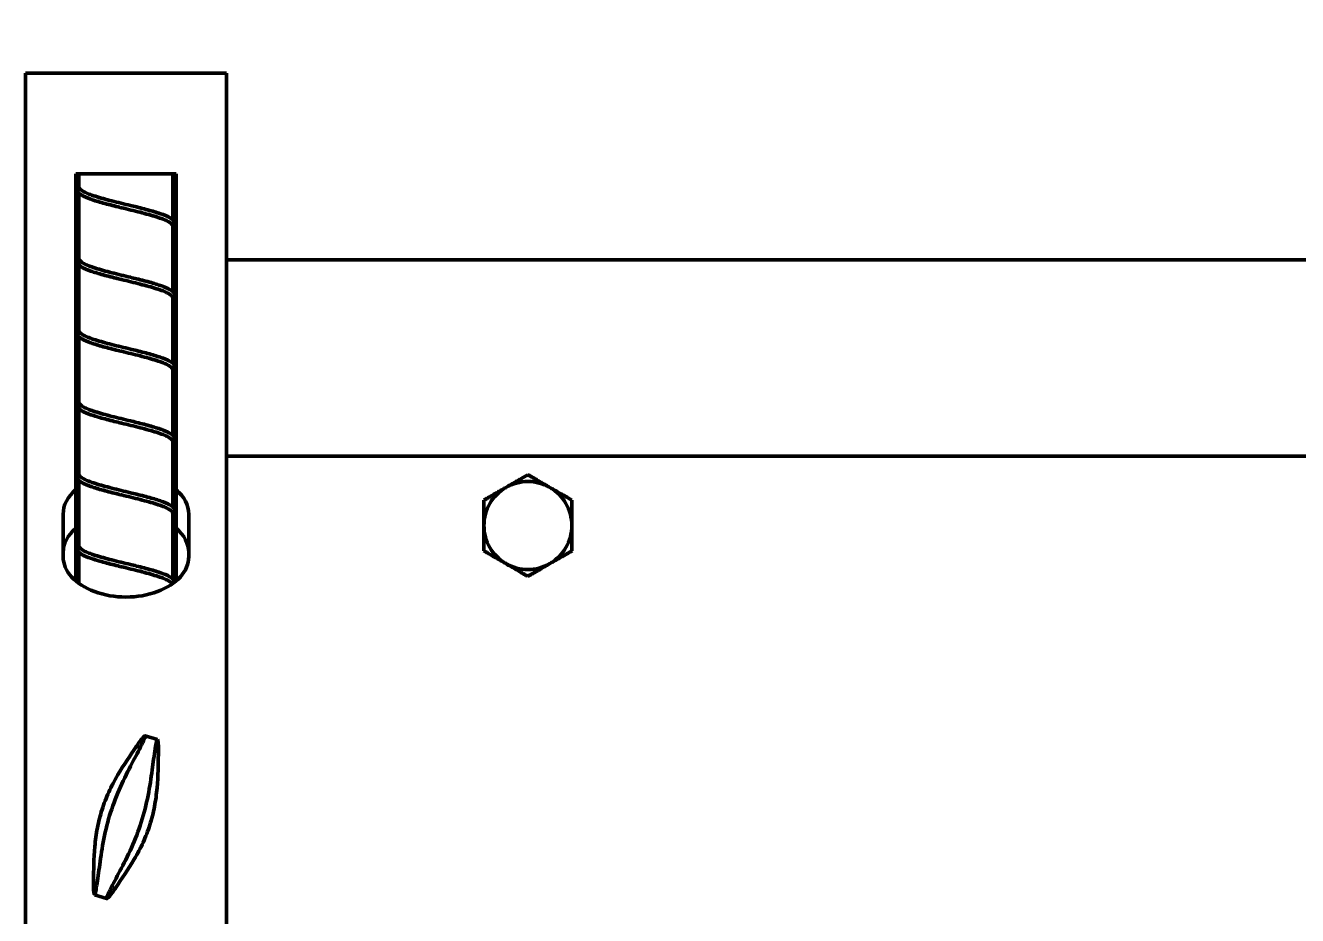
# Model space of a CAD drawing. Header units: inches. Extents: x 6 to 170, y 1 to 50.
# Drawn here: x 122.55 to 128.88, y 12.37 to 16.79 of the extents above; entities that cross this region are included whole.
import ezdxf

# ---------------------------------------------------------------- set-up
doc = ezdxf.new("R2010")
doc.units = ezdxf.units.IN
doc.header["$LTSCALE"] = 8
doc.header["$MEASUREMENT"] = 0
doc.layers.add('Visible (ANSI)', color=7, linetype='Continuous', lineweight=50)
doc.styles.get("Standard").update_dxf_attribs({"font": 'romans.shx'})
doc.dimstyles.get("Standard").update_dxf_attribs({"dimtxt": 1.5, "dimasz": 0.75, "dimexe": 0.5, "dimexo": 0.5, "dimgap": 0.09, "dimtad": 0, "dimtih": 1, "dimtoh": 1, "dimdec": 5, "dimzin": 0, "dimdsep": 46, "dimlunit": 5, "dimtxsty": 'Standard', "dimcen": 0, "dimclrd": 256, "dimclre": 256, "dimclrt": 256, "dimadec": 0, "dimazin": 0, "dimtfac": 0.75, "dimtdec": 5, "dimtofl": 0, "dimtmove": 0, "dimatfit": 3, "dimfxl": 0, "dimtolj": 1, "dimtzin": 0, "dimlwd": -1, "dimlwe": -1, "dimarcsym": 0})

# ---------------------------------------------------------------- blocks, each defined once
blk = doc.blocks.new('*D9')
for p, q in [((44.5521, 15.1523), (44.5521, 25.9211)), ((167.0521, 17.8073), (167.0521, 25.9211)), ((46.0521, 25.4211), (97.4415, 25.4211)), ((165.5521, 25.4211), (111.5665, 25.4211))]:
    blk.add_line(p, q)
for points in [[(46.0521, 25.6711), (46.0521, 25.1711), (44.5521, 25.4211)], [(165.5521, 25.6711), (165.5521, 25.1711), (167.0521, 25.4211)]]:
    blk.add_solid(points)
at = {"layer": 'Defpoints', "color": 0}
for p in [(167.0521, 25.4211), (167.0521, 17.3073), (44.5521, 14.6523)]:
    blk.add_point(p, dxfattribs=at)
at = {"insert": (104.504, 25.4211), "char_height": 1.5, "attachment_point": 5}
blk.add_mtext('\\A1;122{\\H0.750000x;\\S1/2;} [3111]', dxfattribs=at)

msp = doc.modelspace()

# ---------------------------------------------------------------- linework, layer by layer
at = {"layer": 'Visible (ANSI)'}
for p, q in [((122.552053, 15.736259), (122.552053, 16.557259)), ((122.552053, 16.557259), (123.552053, 16.557259)), ((123.552053, 16.557259), (123.552053, 15.736259)), ((122.802678, 16.057259), (122.818158, 16.057259)), ((122.802678, 16.057259), (122.802678, 14.031443)), ((122.818158, 16.057259), (122.818158, 15.990125)), ((122.818158, 16.057259), (123.285948, 16.057259)), ((123.285948, 16.057259), (123.301428, 16.057259)), ((123.285948, 15.827295), (123.285948, 16.057259)), ((123.301428, 16.057259), (123.301428, 14.031443)), ((122.818158, 15.959476), (122.818158, 15.632982)), ((123.285948, 15.470152), (123.285948, 15.796868)), ((122.552053, 15.640504), (122.552053, 15.736259)), ((123.552053, 15.640504), (123.552053, 15.736259)), ((122.552053, 13.607923), (122.552053, 15.640504)), ((123.552053, 13.607923), (123.552053, 15.640504)), ((122.818158, 15.602333), (122.818158, 15.275839)), ((123.552053, 15.628259), (140.927053, 15.628259)), ((123.285948, 15.113009), (123.285948, 15.439725)), ((122.818158, 15.24519), (122.818158, 14.918696)), ((123.285948, 14.755867), (123.285948, 15.082582)), ((122.818158, 14.888047), (122.818158, 14.561553)), ((123.285948, 14.398724), (123.285948, 14.72544)), ((140.927053, 14.652259), (123.552053, 14.652259)), ((125.051963, 14.55985), (125.051558, 14.55985)), ((125.051963, 14.55985), (125.270711, 14.433555)), ((122.818158, 14.530904), (122.818158, 14.20441)), ((125.270711, 14.433555), (125.270307, 14.433555)), ((125.270711, 14.433555), (125.270711, 14.180964)), ((123.285948, 14.041581), (123.285948, 14.368297)), ((122.739553, 14.152499), (122.739553, 14.364619)), ((123.364553, 14.364619), (123.364553, 14.152499)), ((125.270711, 14.180964), (125.051963, 14.054668)), ((125.270711, 14.180964), (125.270307, 14.180964)), ((122.818158, 14.173761), (122.818158, 14.019286)), ((125.051963, 14.054668), (125.051558, 14.054668)), ((122.552053, 13.607923), (122.552053, 13.320656)), ((123.552053, 13.320656), (123.552053, 13.607923)), ((122.552053, 12.453521), (122.552053, 13.320656)), ((123.552053, 13.320656), (123.552053, 12.453521)), ((123.208189, 13.242289), (123.148307, 13.261404)), ((122.955799, 12.451594), (122.895917, 12.470708)), ((122.552053, 12.453521), (122.552053, 12.084218)), ((123.552053, 12.084218), (123.552053, 12.453521))]:
    msp.add_line(p, q, dxfattribs=at)
for centre, major_axis, ratio, start_param, end_param in [((125.051488, 14.307259), (0, -0.21875), 0.99999345, 3.66519143, 4.71238898), ((125.051488, 14.307259), (0, 0.21875), 0.99999345, 5.75958653, 6.80678408), ((125.051488, 14.307259), (0, 0.21875), 0.99999345, 4.71238898, 5.75958653), ((123.052053, 14.364619), (-0.3125, 0), 0.64278761, 5.63635823, 6.28318531), ((123.052053, 14.364619), (0.3125, 0), 0.64278761, 0, 0.64682707), ((125.051488, 14.307259), (0, -0.21875), 0.99999345, 4.71238898, 5.75958653), ((125.051488, 14.307259), (0, 0.21875), 0.99999345, 3.66519143, 4.71238898), ((123.052053, 14.173108), (-0.3125, 0), 0.64278761, 5.63635823, 6.28318531), ((123.052053, 14.173108), (0.3125, 0), 0.64278761, 0, 0.64682707), ((123.052053, 14.152499), (0.3125, 0), 0.64278761, 3.14159265, 6.28318531), ((125.051488, 14.307259), (0, -0.21875), 0.99999345, 5.75958653, 6.80678408)]:
    msp.add_ellipse(centre, major_axis=major_axis, ratio=ratio, start_param=start_param, end_param=end_param, dxfattribs=at)
for points in [[(122.80757, 15.977107), (122.807368, 15.978144), (122.807275, 15.979217), (122.807292, 15.980283)], [(123.296523, 15.80953), (123.296701, 15.808616), (123.296799, 15.807674), (123.296814, 15.806736)], [(123.296523, 15.452387), (123.296701, 15.451472), (123.296799, 15.450531), (123.296814, 15.449593)], [(122.80757, 14.905679), (122.807368, 14.906715), (122.807275, 14.907789), (122.807292, 14.908855)], [(123.296523, 14.738101), (123.296701, 14.737187), (123.296799, 14.736245), (123.296814, 14.735307)]]:
    msp.add_open_spline(points, degree=3, dxfattribs=at)
for points, knots in [([(122.807292, 15.980283), (122.807296, 15.980514), (122.807305, 15.980745), (122.807398, 15.982259), (122.807641, 15.983513), (122.808502, 15.985664), (122.809061, 15.98654), (122.810568, 15.988043), (122.811486, 15.988613), (122.813357, 15.989381), (122.814245, 15.989622), (122.816144, 15.989975), (122.817149, 15.990076), (122.818158, 15.990125)], [0.3743083516, 0.3743083516, 0.3743083516, 0.3743083516, 0.3760437641, 0.3760437641, 0.385752735, 0.385752735, 0.3944012706, 0.3944012706, 0.403436885, 0.403436885, 0.4106840141, 0.4106840141, 0.4183911627, 0.4183911627, 0.4183911627, 0.4183911627]), ([(123.013217, 15.891978), (122.987551, 15.898289), (122.96221, 15.904682), (122.916351, 15.917259), (122.895231, 15.923599), (122.859037, 15.936354), (122.843675, 15.942899), (122.820335, 15.956589), (122.812156, 15.963185), (122.808174, 15.974534), (122.80783, 15.975778), (122.80757, 15.977107)], [0, 0, 0, 0, 0.203430746, 0.203430746, 0.404937263, 0.404937263, 0.610847612, 0.610847612, 0.824043032, 0.824043032, 0.848613207, 0.848613207, 0.848613207, 0.848613207]), ([(122.818158, 15.990125), (122.820167, 15.982507), (122.828457, 15.974966), (122.856611, 15.959731), (122.876189, 15.952189), (122.924018, 15.936954), (122.951784, 15.929412), (123.01171, 15.914177), (123.043263, 15.906636), (123.08465, 15.896552), (123.094676, 15.894094), (123.104543, 15.891638)], [0, 0, 0, 0, 0.24627901, 0.24627901, 0.49255802, 0.49255802, 0.73883703, 0.73883703, 0.98511604, 0.98511604, 1.06484963, 1.06484963, 1.06484963, 1.06484963]), ([(123.285948, 15.796868), (123.283939, 15.804486), (123.275649, 15.812027), (123.247495, 15.827262), (123.227917, 15.834804), (123.180088, 15.850039), (123.152322, 15.85758), (123.092396, 15.872815), (123.060843, 15.880357), (123.024093, 15.889311), (123.018636, 15.890645), (123.013217, 15.891978)], [0, 0, 0, 0, 0.24627901, 0.24627901, 0.49255802, 0.49255802, 0.73883703, 0.73883703, 0.98511604, 0.98511604, 1.02832352, 1.02832352, 1.02832352, 1.02832352]), ([(123.104543, 15.891639), (123.130006, 15.885302), (123.154877, 15.878885), (123.199355, 15.86625), (123.21955, 15.859878), (123.253602, 15.847012), (123.267696, 15.840403), (123.287598, 15.826817), (123.294371, 15.820549), (123.296522, 15.80953)], [0, 0, 0, 0, 0.203969624, 0.203969624, 0.406026718, 0.406026718, 0.612891389, 0.612891389, 0.811777187, 0.811777187, 0.811777187, 0.811777187]), ([(123.296814, 15.806736), (123.296817, 15.806539), (123.296816, 15.806343), (123.296783, 15.804888), (123.296602, 15.803645), (123.295874, 15.801525), (123.295396, 15.800666), (123.294077, 15.799172), (123.293264, 15.798594), (123.291228, 15.797625), (123.289948, 15.797285), (123.287696, 15.796965), (123.286831, 15.796897), (123.285948, 15.796868)], [0.1910599598, 0.1910599598, 0.1910599598, 0.1910599598, 0.1925737867, 0.1925737867, 0.2023008095, 0.2023008095, 0.2106864252, 0.2106864252, 0.2193942169, 0.2193942169, 0.2297442752, 0.2297442752, 0.2358132427, 0.2358132427, 0.2358132427, 0.2358132427]), ([(122.807292, 15.623141), (122.807309, 15.624232), (122.807441, 15.625317), (122.808003, 15.62744), (122.808446, 15.628436), (122.80971, 15.630153), (122.81049, 15.630826), (122.812447, 15.631949), (122.813655, 15.632355), (122.816005, 15.632815), (122.817065, 15.632929), (122.818158, 15.632982)], [0.2588943506, 0.2588943506, 0.2588943506, 0.2588943506, 0.2675566432, 0.2675566432, 0.2768896283, 0.2768896283, 0.2861479064, 0.2861479064, 0.2965808941, 0.2965808941, 0.3043467713, 0.3043467713, 0.3043467713, 0.3043467713]), ([(122.818158, 15.632982), (122.820167, 15.625364), (122.828457, 15.617823), (122.856611, 15.602588), (122.876189, 15.595046), (122.924018, 15.579811), (122.951784, 15.57227), (123.01171, 15.557035), (123.043263, 15.549493), (123.08465, 15.539409), (123.094676, 15.536951), (123.104543, 15.534496)], [0, 0, 0, 0, 0.24627901, 0.24627901, 0.49255802, 0.49255802, 0.73883703, 0.73883703, 0.98511604, 0.98511604, 1.06484963, 1.06484963, 1.06484963, 1.06484963]), ([(122.80757, 15.619964), (122.807421, 15.620725), (122.807333, 15.621504), (122.807291, 15.622571), (122.807288, 15.622856), (122.807292, 15.623141)], [0.2504241794, 0.2504241794, 0.2504241794, 0.2504241794, 0.25663760214, 0.25663760214, 0.25889435065, 0.25889435065, 0.25889435065, 0.25889435065]), ([(123.013217, 15.534835), (122.987551, 15.541147), (122.96221, 15.547539), (122.916351, 15.560116), (122.895231, 15.566457), (122.859037, 15.579211), (122.843675, 15.585757), (122.820335, 15.599446), (122.812156, 15.606042), (122.808174, 15.617391), (122.80783, 15.618635), (122.80757, 15.619964)], [0, 0, 0, 0, 0.203430746, 0.203430746, 0.404937263, 0.404937263, 0.610847612, 0.610847612, 0.824043032, 0.824043032, 0.848613207, 0.848613207, 0.848613207, 0.848613207]), ([(123.285948, 15.439725), (123.283939, 15.447343), (123.275649, 15.454884), (123.247495, 15.470119), (123.227917, 15.477661), (123.180088, 15.492896), (123.152322, 15.500438), (123.092396, 15.515673), (123.060843, 15.523214), (123.024093, 15.532168), (123.018636, 15.533502), (123.013217, 15.534835)], [0, 0, 0, 0, 0.24627901, 0.24627901, 0.49255802, 0.49255802, 0.73883703, 0.73883703, 0.98511604, 0.98511604, 1.02832352, 1.02832352, 1.02832352, 1.02832352]), ([(123.104543, 15.534496), (123.130006, 15.528159), (123.154877, 15.521742), (123.199355, 15.509107), (123.21955, 15.502735), (123.253602, 15.489869), (123.267696, 15.483261), (123.287598, 15.469674), (123.294371, 15.463406), (123.296522, 15.452387)], [0, 0, 0, 0, 0.203969624, 0.203969624, 0.406026718, 0.406026718, 0.612891389, 0.612891389, 0.811777187, 0.811777187, 0.811777187, 0.811777187]), ([(123.296814, 15.449593), (123.296816, 15.449456), (123.296816, 15.449319), (123.296801, 15.447909), (123.296632, 15.446646), (123.295928, 15.444497), (123.295462, 15.443625), (123.294171, 15.44211), (123.293374, 15.441522), (123.291374, 15.440532), (123.290116, 15.440181), (123.287827, 15.439833), (123.286899, 15.439757), (123.285948, 15.439725)], [0.4138167601, 0.4138167601, 0.4138167601, 0.4138167601, 0.4148668131, 0.4148668131, 0.4246682254, 0.4246682254, 0.4330369291, 0.4330369291, 0.4416674828, 0.4416674828, 0.4518795581, 0.4518795581, 0.4583722887, 0.4583722887, 0.4583722887, 0.4583722887]), ([(122.80757, 15.262821), (122.807383, 15.26378), (122.807291, 15.264767), (122.80729, 15.265834), (122.807291, 15.265916), (122.807292, 15.265998)], [0.19271012401, 0.19271012401, 0.19271012401, 0.19271012401, 0.20017606292, 0.20017606292, 0.20079653311, 0.20079653311, 0.20079653311, 0.20079653311]), ([(122.807292, 15.265998), (122.807312, 15.267258), (122.807484, 15.268507), (122.808181, 15.270728), (122.808668, 15.271675), (122.81002, 15.273308), (122.810851, 15.273941), (122.812918, 15.274988), (122.814194, 15.275357), (122.816429, 15.275716), (122.817284, 15.275797), (122.818158, 15.275839)], [0.2007965331, 0.2007965331, 0.2007965331, 0.2007965331, 0.2103536846, 0.2103536846, 0.2191863103, 0.2191863103, 0.2281332374, 0.2281332374, 0.2384115104, 0.2384115104, 0.2444092467, 0.2444092467, 0.2444092467, 0.2444092467]), ([(123.013217, 15.177692), (122.987551, 15.184004), (122.96221, 15.190397), (122.916351, 15.202973), (122.895231, 15.209314), (122.859037, 15.222068), (122.843675, 15.228614), (122.820335, 15.242304), (122.812156, 15.248899), (122.808174, 15.260248), (122.80783, 15.261492), (122.80757, 15.262821)], [0, 0, 0, 0, 0.203430746, 0.203430746, 0.404937263, 0.404937263, 0.610847612, 0.610847612, 0.824043032, 0.824043032, 0.848613207, 0.848613207, 0.848613207, 0.848613207]), ([(122.818158, 15.275839), (122.820167, 15.268222), (122.828457, 15.26068), (122.856611, 15.245445), (122.876189, 15.237903), (122.924018, 15.222668), (122.951784, 15.215127), (123.01171, 15.199892), (123.043263, 15.19235), (123.08465, 15.182266), (123.094676, 15.179808), (123.104543, 15.177353)], [0, 0, 0, 0, 0.24627901, 0.24627901, 0.49255802, 0.49255802, 0.73883703, 0.73883703, 0.98511604, 0.98511604, 1.06484963, 1.06484963, 1.06484963, 1.06484963]), ([(123.285948, 15.082582), (123.283939, 15.0902), (123.275649, 15.097741), (123.247495, 15.112976), (123.227917, 15.120518), (123.180088, 15.135753), (123.152322, 15.143295), (123.092396, 15.15853), (123.060843, 15.166071), (123.024093, 15.175025), (123.018636, 15.176359), (123.013217, 15.177692)], [0, 0, 0, 0, 0.24627901, 0.24627901, 0.49255802, 0.49255802, 0.73883703, 0.73883703, 0.98511604, 0.98511604, 1.02832352, 1.02832352, 1.02832352, 1.02832352]), ([(123.104543, 15.177353), (123.130006, 15.171017), (123.154877, 15.164599), (123.199355, 15.151964), (123.21955, 15.145592), (123.253602, 15.132726), (123.267696, 15.126118), (123.287598, 15.112531), (123.294371, 15.106264), (123.296522, 15.095244)], [0, 0, 0, 0, 0.203969624, 0.203969624, 0.406026718, 0.406026718, 0.612891389, 0.612891389, 0.811777187, 0.811777187, 0.811777187, 0.811777187]), ([(123.296814, 15.09245), (123.296824, 15.091773), (123.296791, 15.091097), (123.296567, 15.089291), (123.296281, 15.088206), (123.295355, 15.086321), (123.294763, 15.08556), (123.29322, 15.084265), (123.292265, 15.083764), (123.289865, 15.082964), (123.288392, 15.082725), (123.286519, 15.082605), (123.286234, 15.082592), (123.285948, 15.082582)], [0.4004315508, 0.4004315508, 0.4004315508, 0.4004315508, 0.405592911, 0.405592911, 0.4145252791, 0.4145252791, 0.4228729583, 0.4228729583, 0.431806997, 0.431806997, 0.4423605656, 0.4423605656, 0.444242076, 0.444242076, 0.444242076, 0.444242076]), ([(123.296522, 15.095244), (123.296569, 15.095007), (123.29661, 15.094767), (123.296645, 15.094527), (123.296746, 15.093843), (123.296803, 15.093146), (123.296814, 15.09245)], [0.39324952539, 0.39324952539, 0.39324952539, 0.39324952539, 0.39511986428, 0.39511986428, 0.39511986428, 0.40043155081, 0.40043155081, 0.40043155081, 0.40043155081]), ([(122.807292, 14.908855), (122.807296, 14.909086), (122.807305, 14.909316), (122.807398, 14.910831), (122.807641, 14.912085), (122.808502, 14.914236), (122.809061, 14.915111), (122.810568, 14.916614), (122.811486, 14.917184), (122.813357, 14.917952), (122.814245, 14.918193), (122.816144, 14.918546), (122.817149, 14.918648), (122.818158, 14.918696)], [0.3743083629, 0.3743083629, 0.3743083629, 0.3743083629, 0.3760436984, 0.3760436984, 0.3857526835, 0.3857526835, 0.3944012205, 0.3944012205, 0.4034368263, 0.4034368263, 0.4106839866, 0.4106839866, 0.4183911763, 0.4183911763, 0.4183911763, 0.4183911763]), ([(123.013217, 14.820549), (122.987551, 14.826861), (122.96221, 14.833254), (122.916351, 14.84583), (122.895231, 14.852171), (122.859037, 14.864925), (122.843675, 14.871471), (122.820335, 14.885161), (122.812156, 14.891756), (122.808174, 14.903105), (122.80783, 14.904349), (122.80757, 14.905679)], [0, 0, 0, 0, 0.203430746, 0.203430746, 0.404937263, 0.404937263, 0.610847612, 0.610847612, 0.824043032, 0.824043032, 0.848613207, 0.848613207, 0.848613207, 0.848613207]), ([(122.818158, 14.918696), (122.820167, 14.911079), (122.828457, 14.903537), (122.856611, 14.888302), (122.876189, 14.88076), (122.924018, 14.865525), (122.951784, 14.857984), (123.01171, 14.842749), (123.043263, 14.835207), (123.08465, 14.825124), (123.094676, 14.822665), (123.104543, 14.82021)], [0, 0, 0, 0, 0.24627901, 0.24627901, 0.49255802, 0.49255802, 0.73883703, 0.73883703, 0.98511604, 0.98511604, 1.06484963, 1.06484963, 1.06484963, 1.06484963]), ([(123.285948, 14.72544), (123.283939, 14.733057), (123.275649, 14.740599), (123.247495, 14.755834), (123.227917, 14.763375), (123.180088, 14.77861), (123.152322, 14.786152), (123.092396, 14.801387), (123.060843, 14.808928), (123.024093, 14.817882), (123.018636, 14.819216), (123.013217, 14.820549)], [0, 0, 0, 0, 0.24627901, 0.24627901, 0.49255802, 0.49255802, 0.73883703, 0.73883703, 0.98511604, 0.98511604, 1.02832352, 1.02832352, 1.02832352, 1.02832352]), ([(123.104543, 14.82021), (123.130006, 14.813874), (123.154877, 14.807456), (123.199355, 14.794822), (123.21955, 14.788449), (123.253602, 14.775583), (123.267696, 14.768975), (123.287598, 14.755389), (123.294371, 14.749121), (123.296522, 14.738101)], [0, 0, 0, 0, 0.203969624, 0.203969624, 0.406026718, 0.406026718, 0.612891389, 0.612891389, 0.811777187, 0.811777187, 0.811777187, 0.811777187]), ([(123.296814, 14.735307), (123.296817, 14.735087), (123.296816, 14.734867), (123.296776, 14.733395), (123.296589, 14.73216), (123.295853, 14.730052), (123.295369, 14.729197), (123.29404, 14.727712), (123.29322, 14.727138), (123.29117, 14.726176), (123.289881, 14.725841), (123.287643, 14.725532), (123.286804, 14.725468), (123.285948, 14.72544)], [0.1915649218, 0.1915649218, 0.1915649218, 0.1915649218, 0.1932409047, 0.1932409047, 0.2028256033, 0.2028256033, 0.2111247933, 0.2111247933, 0.219770716, 0.219770716, 0.2300699762, 0.2300699762, 0.2359108706, 0.2359108706, 0.2359108706, 0.2359108706]), ([(122.807292, 14.551712), (122.807297, 14.552027), (122.807312, 14.552341), (122.807433, 14.553877), (122.807681, 14.555069), (122.808127, 14.556154), (122.808541, 14.557163), (122.809109, 14.558031), (122.810633, 14.55952), (122.811563, 14.560083), (122.813842, 14.560996), (122.815245, 14.561293), (122.817228, 14.561497), (122.817691, 14.561531), (122.818158, 14.561553)], [0.3923094399, 0.3923094399, 0.3923094399, 0.3923094399, 0.3947013458, 0.3947013458, 0.4040715274, 0.4040715274, 0.4040715274, 0.4127870328, 0.4127870328, 0.4219560915, 0.4219560915, 0.4327728294, 0.4327728294, 0.436015187, 0.436015187, 0.436015187, 0.436015187]), ([(122.818158, 14.561553), (122.820167, 14.553936), (122.828457, 14.546394), (122.856611, 14.531159), (122.876189, 14.523618), (122.924018, 14.508383), (122.951784, 14.500841), (123.01171, 14.485606), (123.043263, 14.478064), (123.08465, 14.467981), (123.094676, 14.465522), (123.104543, 14.463067)], [0, 0, 0, 0, 0.24627901, 0.24627901, 0.49255802, 0.49255802, 0.73883703, 0.73883703, 0.98511604, 0.98511604, 1.06484963, 1.06484963, 1.06484963, 1.06484963]), ([(122.80757, 14.548536), (122.807551, 14.548634), (122.807533, 14.548732), (122.807352, 14.549775), (122.807277, 14.550747), (122.807292, 14.551712)], [0.38422497728, 0.38422497728, 0.38422497728, 0.38422497728, 0.38498780044, 0.38498780044, 0.39230943988, 0.39230943988, 0.39230943988, 0.39230943988]), ([(123.013217, 14.463406), (122.987551, 14.469718), (122.96221, 14.476111), (122.916351, 14.488688), (122.895231, 14.495028), (122.859037, 14.507782), (122.843675, 14.514328), (122.820335, 14.528018), (122.812156, 14.534613), (122.808174, 14.545962), (122.80783, 14.547206), (122.80757, 14.548536)], [0, 0, 0, 0, 0.203430746, 0.203430746, 0.404937263, 0.404937263, 0.610847612, 0.610847612, 0.824043032, 0.824043032, 0.848613207, 0.848613207, 0.848613207, 0.848613207]), ([(123.285948, 14.368297), (123.283939, 14.375914), (123.275649, 14.383456), (123.247495, 14.398691), (123.227917, 14.406232), (123.180088, 14.421467), (123.152322, 14.429009), (123.092396, 14.444244), (123.060843, 14.451786), (123.024093, 14.460739), (123.018636, 14.462074), (123.013217, 14.463406)], [0, 0, 0, 0, 0.24627901, 0.24627901, 0.49255802, 0.49255802, 0.73883703, 0.73883703, 0.98511604, 0.98511604, 1.02832352, 1.02832352, 1.02832352, 1.02832352]), ([(123.104543, 14.463067), (123.130006, 14.456731), (123.154877, 14.450313), (123.199355, 14.437679), (123.21955, 14.431307), (123.253602, 14.41844), (123.267696, 14.411832), (123.287598, 14.398246), (123.294371, 14.391978), (123.296522, 14.380958)], [0, 0, 0, 0, 0.203969624, 0.203969624, 0.406026718, 0.406026718, 0.612891389, 0.612891389, 0.811777187, 0.811777187, 0.811777187, 0.811777187]), ([(123.296814, 14.378164), (123.296824, 14.377487), (123.296791, 14.376812), (123.296567, 14.375006), (123.296281, 14.37392), (123.295355, 14.372036), (123.294763, 14.371274), (123.29322, 14.369979), (123.292265, 14.369478), (123.289865, 14.368678), (123.288392, 14.368439), (123.286519, 14.36832), (123.286234, 14.368306), (123.285948, 14.368297)], [0.4004316887, 0.4004316887, 0.4004316887, 0.4004316887, 0.4055930014, 0.4055930014, 0.4145253775, 0.4145253775, 0.4228730585, 0.4228730585, 0.43180709, 0.43180709, 0.4423606498, 0.4423606498, 0.4442422122, 0.4442422122, 0.4442422122, 0.4442422122]), ([(123.296522, 14.380958), (123.296569, 14.380721), (123.29661, 14.380482), (123.296645, 14.380241), (123.296746, 14.379558), (123.296803, 14.37886), (123.296814, 14.378164)], [0.39324966322, 0.39324966322, 0.39324966322, 0.39324966322, 0.39511995153, 0.39511995153, 0.39511995153, 0.40043168869, 0.40043168869, 0.40043168869, 0.40043168869]), ([(122.80757, 14.191393), (122.807429, 14.192112), (122.807343, 14.192848), (122.807292, 14.193915), (122.807287, 14.194242), (122.807292, 14.194569)], [0.20632606347, 0.20632606347, 0.20632606347, 0.20632606347, 0.21198110119, 0.21198110119, 0.21447625646, 0.21447625646, 0.21447625646, 0.21447625646]), ([(122.807292, 14.194569), (122.807308, 14.19559), (122.807425, 14.196604), (122.807933, 14.198682), (122.808359, 14.199698), (122.809586, 14.201452), (122.810346, 14.202143), (122.81226, 14.203297), (122.813439, 14.203718), (122.815831, 14.204225), (122.816974, 14.204354), (122.818158, 14.20441)], [0.2144762565, 0.2144762565, 0.2144762565, 0.2144762565, 0.2222670324, 0.2222670324, 0.2313040218, 0.2313040218, 0.2401975812, 0.2401975812, 0.2501363176, 0.2501363176, 0.2582102344, 0.2582102344, 0.2582102344, 0.2582102344]), ([(123.013217, 14.106263), (122.987551, 14.112575), (122.96221, 14.118968), (122.916351, 14.131545), (122.895231, 14.137885), (122.859037, 14.150639), (122.843675, 14.157185), (122.820335, 14.170875), (122.812156, 14.177471), (122.808174, 14.188819), (122.80783, 14.190063), (122.80757, 14.191393)], [0, 0, 0, 0, 0.203430746, 0.203430746, 0.404937263, 0.404937263, 0.610847612, 0.610847612, 0.824043032, 0.824043032, 0.848613207, 0.848613207, 0.848613207, 0.848613207]), ([(122.818158, 14.20441), (122.820167, 14.196793), (122.828457, 14.189251), (122.856611, 14.174016), (122.876189, 14.166475), (122.924018, 14.15124), (122.951784, 14.143698), (123.01171, 14.128463), (123.043263, 14.120922), (123.08465, 14.110838), (123.094676, 14.10838), (123.104543, 14.105924)], [0, 0, 0, 0, 0.24627901, 0.24627901, 0.49255802, 0.49255802, 0.73883703, 0.73883703, 0.98511604, 0.98511604, 1.06484963, 1.06484963, 1.06484963, 1.06484963]), ([(123.283033, 14.017202), (123.279134, 14.022777), (123.271915, 14.028333), (123.247495, 14.041548), (123.227917, 14.04909), (123.180088, 14.064325), (123.152322, 14.071866), (123.092396, 14.087101), (123.060843, 14.094643), (123.024093, 14.103597), (123.018636, 14.104931), (123.013217, 14.106263)], [0.065317806, 0.065317806, 0.065317806, 0.065317806, 0.246279009, 0.246279009, 0.492558018, 0.492558018, 0.738837027, 0.738837027, 0.985116036, 0.985116036, 1.028323516, 1.028323516, 1.028323516, 1.028323516]), ([(123.104543, 14.105924), (123.130006, 14.099588), (123.154877, 14.09317), (123.199355, 14.080536), (123.21955, 14.074164), (123.253602, 14.061298), (123.267696, 14.054689), (123.286684, 14.041727), (123.293075, 14.036014), (123.295797, 14.026793)], [0, 0, 0, 0, 0.203969624, 0.203969624, 0.406026718, 0.406026718, 0.612891389, 0.612891389, 0.793133283, 0.793133283, 0.793133283, 0.793133283]), ([(123.113504, 13.222007), (123.113982, 13.222715), (123.114456, 13.223411), (123.12305, 13.235939), (123.131034, 13.245947), (123.142986, 13.2589), (123.146898, 13.261853), (123.148307, 13.261404)], [1.497528794, 1.497528794, 1.497528794, 1.497528794, 1.506293997, 1.506293997, 1.65781056, 1.65781056, 1.809327124, 1.809327124, 1.809327124, 1.809327124]), ([(123.148307, 13.261404), (123.149696, 13.26096), (123.148818, 13.257142), (123.142487, 13.242504), (123.137093, 13.231668), (123.130684, 13.218362), (123.130303, 13.217571), (123.129918, 13.216768)], [1.809327124, 1.809327124, 1.809327124, 1.809327124, 1.958690232, 1.958690232, 2.10805334, 2.10805334, 2.117335061, 2.117335061, 2.117335061, 2.117335061]), ([(123.197317, 13.195254), (123.197468, 13.196132), (123.197616, 13.196997), (123.200102, 13.211556), (123.201983, 13.223513), (123.205304, 13.239112), (123.2068, 13.242732), (123.208189, 13.242289)], [0.290928147, 0.290928147, 0.290928147, 0.290928147, 0.300209869, 0.300209869, 0.449572977, 0.449572977, 0.598936084, 0.598936084, 0.598936084, 0.598936084]), ([(123.208189, 13.242289), (123.209604, 13.241838), (123.211086, 13.237131), (123.213325, 13.219531), (123.214031, 13.206665), (123.213763, 13.191489), (123.213748, 13.190757), (123.213731, 13.190015)], [0.598936084, 0.598936084, 0.598936084, 0.598936084, 0.75103081, 0.75103081, 0.903125536, 0.903125536, 0.9107477, 0.9107477, 0.9107477, 0.9107477]), ([(122.932972, 12.894509), (122.942311, 12.923764), (122.953778, 12.953245), (122.980108, 13.010625), (122.994949, 13.038535), (123.041383, 13.117965), (123.074721, 13.16528), (123.105493, 13.210207), (123.109526, 13.216117), (123.113504, 13.222007)], [1.09730069, 1.09730069, 1.09730069, 1.09730069, 1.33130605, 1.33130605, 1.56531141, 1.56531141, 2.03332213, 2.03332213, 2.10345787, 2.10345787, 2.10345787, 2.10345787]), ([(123.129918, 13.216768), (123.116351, 13.188491), (123.099634, 13.157324), (123.06316, 13.087775), (123.043279, 13.048945), (123.006519, 12.967209), (122.989708, 12.924267), (122.975841, 12.880825)], [-1.02033115, -1.02033115, -1.02033115, -1.02033115, -0.69495997, -0.69495997, -0.34747998, -0.34747998, 0, 0, 0, 0]), ([(123.128265, 12.832172), (123.142131, 12.875614), (123.153308, 12.920354), (123.170702, 13.008272), (123.176995, 13.051438), (123.187561, 13.129258), (123.191992, 13.164346), (123.197317, 13.195254)], [6.66177475, 6.66177475, 6.66177475, 6.66177475, 7.00925474, 7.00925474, 7.35673472, 7.35673472, 7.6821059, 7.6821059, 7.6821059, 7.6821059]), ([(123.213731, 13.190015), (123.213561, 13.182909), (123.213423, 13.175756), (123.212476, 13.121308), (123.212236, 13.063429), (123.204063, 12.971786), (123.199989, 12.940439), (123.188205, 12.878416), (123.180472, 12.847743), (123.171134, 12.818488)], [7.00204599, 7.00204599, 7.00204599, 7.00204599, 7.07218173, 7.07218173, 7.54019245, 7.54019245, 7.77419781, 7.77419781, 8.00820317, 8.00820317, 8.00820317, 8.00820317]), ([(122.890375, 12.522982), (122.890545, 12.530088), (122.890683, 12.537242), (122.89163, 12.591689), (122.89187, 12.649568), (122.900043, 12.741212), (122.904117, 12.772559), (122.915901, 12.834582), (122.923634, 12.865254), (122.932972, 12.894509)], [7.00204599, 7.00204599, 7.00204599, 7.00204599, 7.07218173, 7.07218173, 7.54019245, 7.54019245, 7.77419781, 7.77419781, 8.00820317, 8.00820317, 8.00820317, 8.00820317]), ([(122.975841, 12.880825), (122.961975, 12.837384), (122.950798, 12.792644), (122.933404, 12.704726), (122.927111, 12.661559), (122.916545, 12.583739), (122.912114, 12.548651), (122.906789, 12.517743)], [0, 0, 0, 0, 0.34747998, 0.34747998, 0.69495997, 0.69495997, 1.02033115, 1.02033115, 1.02033115, 1.02033115]), ([(122.974188, 12.496229), (122.987755, 12.524506), (123.004472, 12.555673), (123.040946, 12.625223), (123.060827, 12.664052), (123.097587, 12.745789), (123.114398, 12.78873), (123.128265, 12.832172)], [5.6414436, 5.6414436, 5.6414436, 5.6414436, 5.96681478, 5.96681478, 6.31429477, 6.31429477, 6.66177475, 6.66177475, 6.66177475, 6.66177475]), ([(123.171134, 12.818488), (123.161795, 12.789233), (123.150328, 12.759753), (123.123998, 12.702373), (123.109157, 12.674462), (123.062723, 12.595032), (123.029385, 12.547718), (122.998613, 12.50279), (122.99458, 12.49688), (122.990602, 12.49099)], [1.09730069, 1.09730069, 1.09730069, 1.09730069, 1.33130605, 1.33130605, 1.56531141, 1.56531141, 2.03332213, 2.03332213, 2.10345787, 2.10345787, 2.10345787, 2.10345787]), ([(122.895917, 12.470708), (122.894502, 12.47116), (122.89302, 12.475867), (122.890781, 12.493466), (122.890075, 12.506333), (122.890343, 12.521508), (122.890358, 12.522241), (122.890375, 12.522982)], [0.598936084, 0.598936084, 0.598936084, 0.598936084, 0.75103081, 0.75103081, 0.903125536, 0.903125536, 0.9107477, 0.9107477, 0.9107477, 0.9107477]), ([(122.906789, 12.517743), (122.906638, 12.516865), (122.90649, 12.516), (122.904004, 12.501441), (122.902123, 12.489484), (122.898802, 12.473885), (122.897306, 12.470265), (122.895917, 12.470708)], [0.290928147, 0.290928147, 0.290928147, 0.290928147, 0.300209869, 0.300209869, 0.449572977, 0.449572977, 0.598936084, 0.598936084, 0.598936084, 0.598936084]), ([(122.955799, 12.451594), (122.95441, 12.452037), (122.955288, 12.455855), (122.961619, 12.470493), (122.967013, 12.481329), (122.973422, 12.494635), (122.973803, 12.495426), (122.974188, 12.496229)], [1.809325195, 1.809325195, 1.809325195, 1.809325195, 1.958688303, 1.958688303, 2.108051411, 2.108051411, 2.117333132, 2.117333132, 2.117333132, 2.117333132]), ([(122.990602, 12.49099), (122.990187, 12.490375), (122.989774, 12.489769), (122.981201, 12.477245), (122.973171, 12.467167), (122.961149, 12.45412), (122.957214, 12.451142), (122.955799, 12.451594)], [1.49751358, 1.49751358, 1.49751358, 1.49751358, 1.505135743, 1.505135743, 1.657230469, 1.657230469, 1.809325195, 1.809325195, 1.809325195, 1.809325195])]:
    msp.add_open_spline(points, degree=3, knots=knots, dxfattribs=at)
for points in [[(124.942113, 14.496702), (124.992874, 14.526009), (125.051558, 14.55985)], [(125.051558, 14.55985), (125.110101, 14.526009), (125.160862, 14.496702)], [(124.83281, 14.433555), (124.891353, 14.467395), (124.942113, 14.496702)], [(125.160862, 14.496702), (125.211623, 14.467395), (125.270307, 14.433555)], [(124.832739, 14.307259), (124.832739, 14.365873), (124.83281, 14.433555)], [(125.270307, 14.433555), (125.270236, 14.365873), (125.270236, 14.307259)], [(124.83281, 14.180964), (124.832739, 14.248645), (124.832739, 14.307259)], [(125.270236, 14.307259), (125.270236, 14.248645), (125.270307, 14.180964)], [(124.942113, 14.117816), (124.891353, 14.147123), (124.83281, 14.180964)], [(125.270307, 14.180964), (125.211623, 14.147123), (125.160862, 14.117816)], [(125.051558, 14.054668), (124.992874, 14.088509), (124.942113, 14.117816)], [(125.160862, 14.117816), (125.110101, 14.088509), (125.051558, 14.054668)]]:
    msp.add_rational_spline(points, [1, 1.0379548493, 1], degree=2, dxfattribs=at)

# ---------------------------------------------------------------- dimensions: what is measured, and where the dimension line sits
at = {"color": 7}
dim = msp.add_linear_dim(base=(167.052053, 25.421078), p1=(44.552063, 14.652259), p2=(167.052053, 17.307259), dimstyle='Standard', override={"dimasz": 1.5, "dimgap": 0.25, "dimtix": 1}, dxfattribs=at)
dim.commit()
dim.dimension.update_dxf_attribs({"geometry": '*D9', "text_midpoint": (104.504032, 25.421078), "dimtype": 160})

doc.saveas('drawing.dxf')
